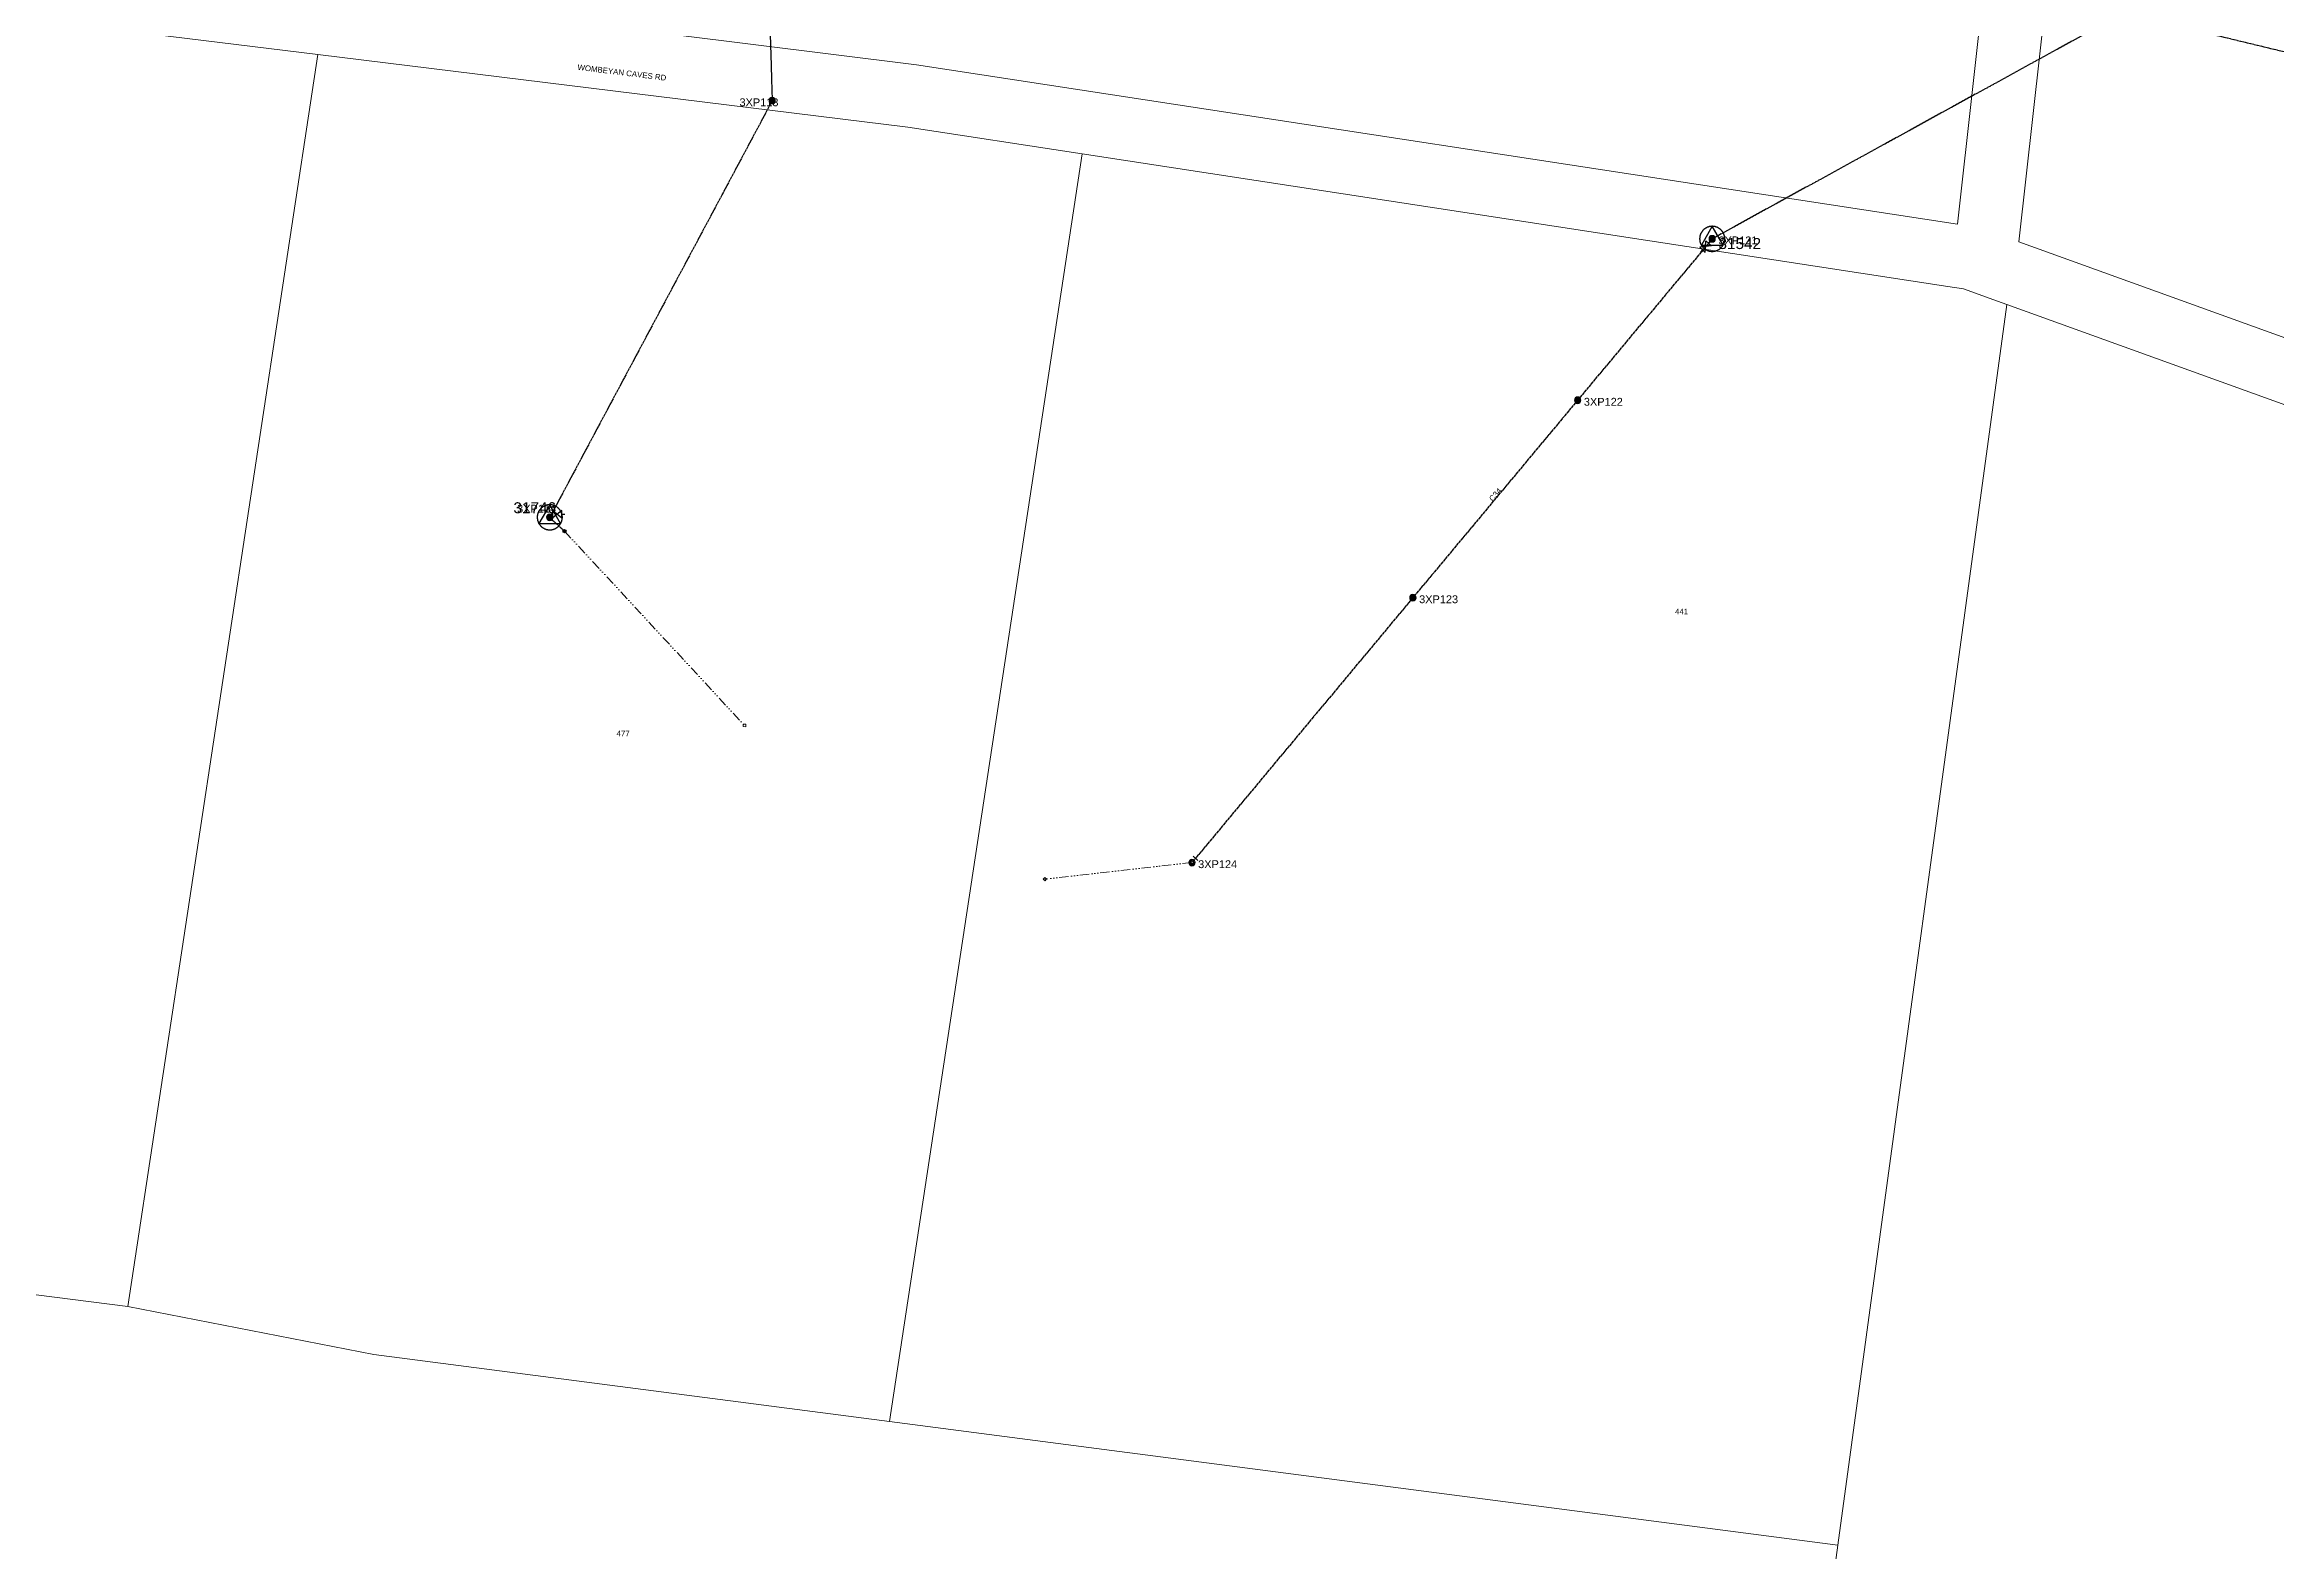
# Model space of a CAD drawing. Header units: metres. Extents: x 254239 to 260101, y 6186854 to 6190266.
# Drawn here: x 257273 to 257985, y 6187584 to 6188065 of the extents above; entities that cross this region are included whole.
import ezdxf
from ezdxf.enums import TextEntityAlignment as Align

# ---------------------------------------------------------------- set-up
doc = ezdxf.new("R2010")
doc.units = ezdxf.units.M
doc.linetypes.add('Cable Exist OH', pattern=[1, 1, 0])
doc.linetypes.add('PHANTOMX2', pattern=[6.6, 3, -0.75, 0.2, -0.75, 0.2, -0.75, 0.2, -0.75])
doc.layers.get('0').update_dxf_attribs({"color": 6})
for name, color, linetype, lineweight in [('Cadastre Land Parcels_SP_EXT', 118, 'Continuous', 15), ('Cadastre Roads_SP_EXT', 218, 'Continuous', 15), ('Mains_HV_EXT', 13, 'Continuous', 25), ('Mains_LV_EXT', 163, 'Continuous', 25), ('Services_SP_EXT', 42, 'PHANTOMX2', 20)]:
    doc.layers.add(name, color=color, linetype=linetype, lineweight=lineweight)
for name, color, linetype in [('Equip_LV_EXT', 7, 'Continuous'), ('Sub_SP_TR_HV_LV_EXT', 7, 'Continuous'), ('SupportsOH_SP_TR_HV_LV_SL_EXT', 7, 'Continuous')]:
    doc.layers.add(name, color=color, linetype=linetype)
doc.styles.add('POLE_LABEL', font='arial.ttf', dxfattribs={"height": 2})
doc.styles.get("Standard").update_dxf_attribs({"font": 'arial.ttf'})

# ---------------------------------------------------------------- blocks, each defined once
blk = doc.blocks.new('SUB_POLE_EXT')
at = {"flags": 128}
for points in [[(-0.05, 4), (-0.15, 4), (-0.25, 3.99), (-0.34, 3.99), (-0.44, 3.98), (-0.54, 3.96), (-0.64, 3.95), (-0.73, 3.93), (-0.83, 3.91), (-0.92, 3.89), (-1.02, 3.87), (-1.11, 3.84), (-1.21, 3.81), (-1.3, 3.78), (-1.39, 3.75), (-1.49, 3.71), (-1.58, 3.68), (-1.67, 3.64), (-1.75, 3.59), (-1.84, 3.55), (-1.93, 3.5), (-2.01, 3.46), (-2.1, 3.41), (-2.18, 3.35), (-2.26, 3.3), (-2.34, 3.24), (-2.42, 3.18), (-2.5, 3.12), (-2.58, 3.06), (-2.65, 3), (-2.72, 2.93), (-2.79, 2.86), (-2.86, 2.79), (-2.93, 2.72), (-3, 2.65), (-3.06, 2.58), (-3.12, 2.5), (-3.18, 2.42), (-3.24, 2.34), (-3.3, 2.26), (-3.35, 2.18), (-3.41, 2.1), (-3.46, 2.01), (-3.5, 1.93), (-3.55, 1.84), (-3.59, 1.75), (-3.64, 1.67), (-3.68, 1.58), (-3.71, 1.49), (-3.75, 1.39), (-3.78, 1.3), (-3.81, 1.21), (-3.84, 1.11), (-3.87, 1.02), (-3.89, 0.92), (-3.91, 0.83), (-3.93, 0.73), (-3.95, 0.64), (-3.96, 0.54), (-3.98, 0.44), (-3.99, 0.34), (-3.99, 0.25), (-4, 0.15), (-4, 0.05), (-4, -0.05), (-4, -0.15), (-3.99, -0.25), (-3.99, -0.34), (-3.98, -0.44), (-3.96, -0.54), (-3.95, -0.64), (-3.93, -0.73), (-3.91, -0.83), (-3.89, -0.92), (-3.87, -1.02), (-3.84, -1.11), (-3.81, -1.21), (-3.78, -1.3), (-3.75, -1.39), (-3.71, -1.49), (-3.68, -1.58), (-3.64, -1.67), (-3.59, -1.75), (-3.55, -1.84), (-3.5, -1.93), (-3.46, -2.01), (-3.41, -2.1), (-3.35, -2.18), (-3.3, -2.26), (-3.24, -2.34), (-3.18, -2.42), (-3.12, -2.5), (-3.06, -2.58), (-3, -2.65), (-2.93, -2.72), (-2.86, -2.79), (-2.79, -2.86), (-2.72, -2.93), (-2.65, -3), (-2.58, -3.06), (-2.5, -3.12), (-2.42, -3.18), (-2.34, -3.24), (-2.26, -3.3), (-2.18, -3.35), (-2.1, -3.41), (-2.01, -3.46), (-1.93, -3.5), (-1.84, -3.55), (-1.75, -3.59), (-1.67, -3.64), (-1.58, -3.68), (-1.49, -3.71), (-1.39, -3.75), (-1.3, -3.78), (-1.21, -3.81), (-1.11, -3.84), (-1.02, -3.87), (-0.92, -3.89), (-0.83, -3.91), (-0.73, -3.93), (-0.64, -3.95), (-0.54, -3.96), (-0.44, -3.98), (-0.34, -3.99), (-0.25, -3.99), (-0.15, -4), (-0.05, -4), (0.05, -4), (0.15, -4), (0.25, -3.99), (0.34, -3.99), (0.44, -3.98), (0.54, -3.96), (0.64, -3.95), (0.73, -3.93), (0.83, -3.91), (0.92, -3.89), (1.02, -3.87), (1.11, -3.84), (1.21, -3.81), (1.3, -3.78), (1.39, -3.75), (1.49, -3.71), (1.58, -3.68), (1.67, -3.64), (1.75, -3.59), (1.84, -3.55), (1.93, -3.5), (2.01, -3.46), (2.1, -3.41), (2.18, -3.35), (2.26, -3.3), (2.34, -3.24), (2.42, -3.18), (2.5, -3.12), (2.58, -3.06), (2.65, -3), (2.72, -2.93), (2.79, -2.86), (2.86, -2.79), (2.93, -2.72), (3, -2.65), (3.06, -2.58), (3.12, -2.5), (3.18, -2.42), (3.24, -2.34), (3.3, -2.26), (3.35, -2.18), (3.41, -2.1), (3.46, -2.01), (3.5, -1.93), (3.55, -1.84), (3.59, -1.75), (3.64, -1.67), (3.68, -1.58), (3.71, -1.49), (3.75, -1.39), (3.78, -1.3), (3.81, -1.21), (3.84, -1.11), (3.87, -1.02), (3.89, -0.92), (3.91, -0.83), (3.93, -0.73), (3.95, -0.64), (3.96, -0.54), (3.98, -0.44), (3.99, -0.34), (3.99, -0.25), (4, -0.15), (4, -0.05), (4, 0.05), (4, 0.15), (3.99, 0.25), (3.99, 0.34), (3.98, 0.44), (3.96, 0.54), (3.95, 0.64), (3.93, 0.73), (3.91, 0.83), (3.89, 0.92), (3.87, 1.02), (3.84, 1.11), (3.81, 1.21), (3.78, 1.3), (3.75, 1.39), (3.71, 1.49), (3.68, 1.58), (3.64, 1.67), (3.59, 1.75), (3.55, 1.84), (3.5, 1.93), (3.46, 2.01), (3.41, 2.1), (3.35, 2.18), (3.3, 2.26), (3.24, 2.34), (3.18, 2.42), (3.12, 2.5), (3.06, 2.58), (3, 2.65), (2.93, 2.72), (2.86, 2.79), (2.79, 2.86), (2.72, 2.93), (2.65, 3), (2.58, 3.06), (2.5, 3.12), (2.42, 3.18), (2.34, 3.24), (2.26, 3.3), (2.18, 3.35), (2.1, 3.41), (2.01, 3.46), (1.93, 3.5), (1.84, 3.55), (1.75, 3.59), (1.67, 3.64), (1.58, 3.68), (1.49, 3.71), (1.39, 3.75), (1.3, 3.78), (1.21, 3.81), (1.11, 3.84), (1.02, 3.87), (0.92, 3.89), (0.83, 3.91), (0.73, 3.93), (0.64, 3.95), (0.54, 3.96), (0.44, 3.98), (0.34, 3.99), (0.25, 3.99), (0.15, 4), (0.05, 4)], [(0, 4), (-3.46, -2), (3.46, -2)]]:
    blk.add_lwpolyline(points, close=True, dxfattribs=at)
at = {"flags": 8}
blk.add_attdef('ASSET_NUM', text='', height=2.5, dxfattribs=at).set_placement((0, 7), align=Align.MIDDLE_CENTER)
for tag, flags, p in [('STREET_CODE', 9, (-1.38, 1.45)), ('NO_PHASES', 9, (-1.38, 1.05)), ('OPERATED_BY', 9, (-1.38, 0.65)), ('MAINTAINED_BY', 9, (-1.38, 0.45)), ('ORIENTATION', 9, (-1.38, 0.25)), ('OWNED_BY', 9, (-1.38, 0.05)), ('CONSTRUCTED_VOLTAGE', 9, (-1.13, 0.75)), ('OPERATING_VOLTAGE', 9, (-1.13, 0.35)), ('STATE', 9, (-1.38, -0.35)), ('USAGE', 9, (-1.38, -0.75)), ('LEGEND', 9, (-1.38, -0.95)), ('SUBURB', 9, (-1.38, -1.15)), ('STREETNAME', 9, (-1.38, -1.35)), ('LOCATION', 9, (-1.38, -1.55)), ('NOTES', 9, (-1.38, -1.75)), ('Z', 1, (-1.38, -1.95)), ('SECONDARY_VOLTAGE', 9, (-1.13, -0.65)), ('SUBSTATION_TYPE', 9, (-1.13, -1.05))]:
    blk.add_attdef(tag, text='', height=0.1, dxfattribs=dict(flags=flags)).set_placement(p, align=Align.MIDDLE_LEFT)
blk = doc.blocks.new('LV_OH_LINKS_DISTFUSE_EXT')
for p, q in [((0, 0), (0.96, 0)), ((3.84, 0), (4.8, 0))]:
    blk.add_line(p, q)
blk.add_lwpolyline([(3.84, -1.2), (3.84, 1.2), (0.96, -1.2), (0.96, 1.2)], close=True)
at = {"flags": 9}
for tag, p in [('ACTUAL_STATUS', (0, 0)), ('CONSTRUCTED_VOLTAGE', (0, -0.2)), ('OPERATING_VOLTAGE', (0, -0.6)), ('ORIENTATION', (0, -0.8)), ('OWNED_BY', (0, -1)), ('STATE', (0, -1.2)), ('SWITCH_TYPE', (0, -1.4)), ('NO_PHASES', (0, -0.4)), ('USAGE', (0, -1.6)), ('NOTES', (0, -1.8))]:
    blk.add_attdef(tag, text='', height=0.2, dxfattribs=at).set_placement(p, align=Align.MIDDLE_LEFT)
at = {"flags": 1}
blk.add_attdef('Z', (0, 0), '', height=0.2, dxfattribs=at)
blk = doc.blocks.new('CCP_EXT')
blk.add_wipeout([(0, 0.57), (0.57, 0), (0, -0.57), (-0.57, 0)])
blk.add_lwpolyline([(-0.57, 0), (0, 0.57), (0.57, 0), (0, -0.57), (-0.57, 0)])
at = {"flags": 1}
blk.add_attdef('Z', (0, 0), '', height=0.2, dxfattribs=at)
at = {"flags": 9}
for tag, p in [('CCP_TYPE', (0, 0)), ('CONSTRUCTED_VOLTAGE', (0, -0.2)), ('OPERATING_VOLTAGE', (0, -0.6)), ('ORIENTATION', (0, -0.8)), ('OWNED_BY', (0, -1)), ('STATE', (0, -1.8)), ('NO_PHASES', (0, -0.4)), ('USAGE', (0, -1.2)), ('LEGEND', (0, -1.4)), ('LIFE_SUPPORT', (0, -1.6)), ('NOTES', (0, -2))]:
    blk.add_attdef(tag, text='', height=0.2, dxfattribs=at).set_placement(p, align=Align.MIDDLE_LEFT)
blk = doc.blocks.new('POLE_EXT')
blk.add_hatch(color=256).paths.add_polyline_path([(-1, 0, 1), (1, 0, 1)])
blk.add_lwpolyline([(-1, 0, 1), (1, 0, 1)], format="xyb", close=True)
at = {"flags": 8}
blk.add_attdef('pNumber', text='', height=2, dxfattribs=at).set_placement((2.5, 2.5), align=Align.MIDDLE_CENTER)
at = {"style": 'POLE_LABEL', "flags": 9}
for tag, p in [('STRUCTURE_PLANT_NUMBER', (1.35, 0.03)), ('STREET_CODE', (1.35, -0.2))]:
    blk.add_attdef(tag, text='', height=0.2, dxfattribs=at).set_placement(p, align=Align.MIDDLE_LEFT)
at = {"flags": 9}
for tag, p in [('OWNED_BY', (1.35, -0.4)), ('SPECIAL_USE', (1.35, -0.8)), ('STATE', (1.35, -1)), ('cLV', (1.35, -1.4)), ('hDepth', (1.35, -1.6)), ('hDia', (1.35, -1.8)), ('cHV', (1.35, -2)), ('cLinedev', (1.35, -3.4)), ('pExisting', (1.35, -3.8)), ('pFooting', (1.35, -4.4)), ('pNew', (1.35, -4.6)), ('pRelocate', (1.35, -5)), ('pRemove', (1.35, -5.2)), ('pReplace', (1.35, -5.4)), ('pStay', (1.35, -5.6)), ('pType', (1.35, -5.8)), ('cspan', (1.35, -6)), ('STREETNAME', (1.35, -6.2)), ('SUBURB', (1.35, -6.4)), ('OPERATED_BY', (1.36, -7.01)), ('PARENT', (1.35, -0.6)), ('USAGE', (1.35, -1.2)), ('LBRACKET', (1.35, -2.2)), ('LExisting', (1.35, -2.4)), ('LANTNUMBER', (1.35, -2.6)), ('LOther', (1.35, -2.8)), ('LRemove', (1.35, -3)), ('LEGEND', (1.35, -3.2)), ('LOCATION', (1.35, -3.6)), ('PFNUMBER', (1.35, -4)), ('NEWPFNUMBER', (1.35, -4.2)), ('NOTES', (1.35, -6.6)), ('MAINTAINED_BY', (1.36, -6.81))]:
    blk.add_attdef(tag, text='', height=0.2, dxfattribs=at).set_placement(p, align=Align.MIDDLE_LEFT)
at = {"flags": 1}
blk.add_attdef('Z', (1.35, -7.33), '', height=0.2, dxfattribs=at)
blk = doc.blocks.new('End Shackle_EXT')
blk.add_wipeout([(0, 0.25), (1.81, 0.25), (1.82, -0.25), (0, -0.25)])
blk.add_line((1.81, -1), (1.81, 1))
at = {"flags": 1}
blk.add_attdef('Z', (0, 0), '', height=0.2, dxfattribs=at)
at = {"flags": 9}
for tag, p in [('CONNECTOR_TYPE', (0, 0)), ('CONSTRUCTED_VOLTAGE', (0, -0.2)), ('OPERATING_VOLTAGE', (0, -0.6)), ('ORIENTATION', (0, -0.8)), ('OWNED_BY', (0, -1)), ('STATE', (0, -1.2)), ('NO_PHASES', (0, -0.4)), ('USAGE', (0, -1.4)), ('NOTES', (0, -1.6))]:
    blk.add_attdef(tag, text='', height=0.2, dxfattribs=at).set_placement(p, align=Align.MIDDLE_LEFT)
blk = doc.blocks.new('CONNECTOR_NODE_EXT')
h = blk.add_hatch(color=256)
edge = h.paths.add_edge_path()
edge.add_arc((0, 0), 0.5, 0, 360)
blk.add_circle((0, 0), 0.5)
at = {"flags": 1}
blk.add_attdef('Z', (0, 0), '', height=0.2, dxfattribs=at)
at = {"flags": 9}
for tag, p in [('CONNECTOR_TYPE', (0, 0)), ('CONSTRUCTED_VOLTAGE', (0, -0.2)), ('OPERATING_VOLTAGE', (0, -0.6)), ('ORIENTATION', (0, -0.8)), ('SUBTYPE', (0, -1)), ('NO_PHASES', (0, -0.4)), ('USAGE', (0, -1.2)), ('NOTES', (0, -1.4))]:
    blk.add_attdef(tag, text='', height=0.2, dxfattribs=at).set_placement(p, align=Align.MIDDLE_LEFT)

msp = doc.modelspace()

# ---------------------------------------------------------------- linework, layer by layer
at = {"layer": 'Cadastre Land Parcels_SP_EXT', "linetype": 'Continuous'}
for points in [[(258386.502, 6188470.165), (258434.268, 6188866.241), (257993.792, 6188916.184), (257970.485, 6188744.079), (257941.401, 6188528.865), (257961.42, 6188526.611), (257902.858, 6188001.93), (258049.944, 6187948.81), (258287.568, 6187873.4), (258314.432, 6187873.209), (258386.502, 6188470.165)], [(257941.401, 6188528.865), (257582.86, 6188569.707), (257528.061, 6188317.968), (257473.586, 6188068.011), (257551.382, 6188058.383), (257883.303, 6188007.527), (257941.401, 6188528.865)], [(257360.425, 6188061.62), (257239.627, 6188076.454), (257168.651, 6188085.59), (257108.717, 6188080.474), (257052.492, 6187693.712), (257299.83, 6187662.203), (257360.425, 6188061.62)], [(257604.185, 6188030.009), (257548.591, 6188038.441), (257360.425, 6188061.62), (257299.83, 6187662.203), (257378.32, 6187646.934), (257542.698, 6187625.576), (257604.185, 6188030.009)], [(257845.149, 6187586.165), (257899.057, 6187981.851), (257896.084, 6187982.994), (257885.22, 6187986.93), (257880.233, 6187987.688), (257604.185, 6188030.009), (257542.698, 6187625.576), (257845.149, 6187586.165)], [(258284.318, 6187853.334), (258043.448, 6187929.772), (257899.057, 6187981.851), (257845.149, 6187586.165), (257818.356, 6187389.325), (257791.634, 6187193.262), (257753.101, 6186910.532), (257752.269, 6186903.629), (257856.002, 6186897.116), (258155.039, 6186878.366), (258284.318, 6187853.334)]]:
    msp.add_lwpolyline(points, close=True, dxfattribs=at)
at = {"layer": 'Mains_HV_EXT', "linetype": 'Cable Exist OH'}
for points in [[(257501.32, 6188179.026), (257505.322, 6188046.906), (257434.397, 6187914.016)], [(257936.216, 6188074.911), (257805.089, 6188002.847)], [(257936.216, 6188074.911), (258270.805, 6187994.497)]]:
    msp.add_lwpolyline(points, dxfattribs=at)
at = {"layer": 'Mains_LV_EXT', "linetype": 'Cable Exist OH'}
msp.add_lwpolyline([(257434.397, 6187914.016), (257439.094, 6187909.605)], dxfattribs=at)

# ---------------------------------------------------------------- block references
at = {"layer": 'Equip_LV_EXT', "rotation": 227.0390165449762}
msp.add_blockref('LV_OH_LINKS_DISTFUSE_EXT', (257804.6384, 6188002.1495), dxfattribs=at)
at = {"layer": 'Equip_LV_EXT'}
for name, p in [('LV_OH_LINKS_DISTFUSE_EXT', (257434.397, 6187915.016)), ('CONNECTOR_NODE_EXT', (257439.094, 6187909.605))]:
    msp.add_blockref(name, p, dxfattribs=at)
at = {"layer": 'Sub_SP_TR_HV_LV_EXT'}
ref = msp.add_blockref('SUB_POLE_EXT', (257805.089, 6188002.847), dxfattribs=at)
ref.add_attrib('ASSET_NUM', '31542', dxfattribs={"layer": '0', "height": 3.5}).set_placement((257807.089, 6188003.097), align=Align.TOP_LEFT)
ref = msp.add_blockref('SUB_POLE_EXT', (257434.397, 6187914.016), dxfattribs=at)
ref.add_attrib('ASSET_NUM', '31746', dxfattribs={"layer": '0', "height": 3.5}).set_placement((257436.397, 6187914.266), align=Align.BOTTOM_RIGHT)
at = {"layer": 'SupportsOH_SP_TR_HV_LV_SL_EXT'}
ref = msp.add_blockref('POLE_EXT', (257505.322, 6188046.906), dxfattribs=at)
ref.add_attrib('ASSET_NUM', '3XP113', dxfattribs={"layer": '0', "height": 2.5, "style": 'POLE_LABEL'}).set_placement((257507.322, 6188047.656), align=Align.TOP_RIGHT)
ref = msp.add_blockref('POLE_EXT', (257805.089, 6188002.847), dxfattribs=at)
ref.add_attrib('ASSET_NUM', '3XP121', dxfattribs={"layer": '0', "height": 2.5, "style": 'POLE_LABEL'}).set_placement((257807.089, 6188003.597), align=Align.TOP_LEFT)
ref = msp.add_blockref('POLE_EXT', (257762.167, 6187951.371), dxfattribs=at)
ref.add_attrib('ASSET_NUM', '3XP122', dxfattribs={"layer": '0', "height": 2.5, "style": 'POLE_LABEL'}).set_placement((257764.167, 6187952.121), align=Align.TOP_LEFT)
ref = msp.add_blockref('POLE_EXT', (257434.397, 6187914.016), dxfattribs=at)
ref.add_attrib('ASSET_NUM', '3XP114', dxfattribs={"layer": '0', "height": 2.5, "style": 'POLE_LABEL'}).set_placement((257436.397, 6187914.766), align=Align.BOTTOM_RIGHT)
ref = msp.add_blockref('POLE_EXT', (257709.635, 6187888.372), dxfattribs=at)
ref.add_attrib('ASSET_NUM', '3XP123', dxfattribs={"layer": '0', "height": 2.5, "style": 'POLE_LABEL'}).set_placement((257711.635, 6187889.122), align=Align.TOP_LEFT)
ref = msp.add_blockref('POLE_EXT', (257639.166, 6187803.86), dxfattribs=at)
ref.add_attrib('ASSET_NUM', '3XP124', dxfattribs={"layer": '0', "height": 2.5, "style": 'POLE_LABEL'}).set_placement((257641.166, 6187804.61), align=Align.TOP_LEFT)

# ---------------------------------------------------------------- texts
at = {"layer": 'Cadastre Land Parcels_SP_EXT'}
for s, p in [('441', (257793.2322, 6187883.0304)), ('477', (257455.6749, 6187844.1305))]:
    msp.add_text(s, height=1.8, dxfattribs=at).set_placement(p)
at = {"layer": 'Cadastre Roads_SP_EXT'}
msp.add_text('WOMBEYAN CAVES RD', height=1.8, rotation=352.961487, dxfattribs=at).set_placement((257443.1487, 6188056.777))
at = {"layer": 'Mains_LV_EXT'}
msp.add_text('C34', height=1.8, rotation=49.0662412, dxfattribs=at).set_placement((257735.11, 6187918.923))

# ---------------------------------------------------------------- next in the draw order: block references
at = {"layer": 'Services_SP_EXT'}
for p, rotation in [((257496.486, 6187847.618), 311.6446448275709), ((257592.27, 6187798.58), 185.2231807324994)]:
    msp.add_blockref('CCP_EXT', p, dxfattribs=dict(at, rotation=rotation))

# ---------------------------------------------------------------- next in the draw order: linework, layer by layer
for points in [[(257439.094, 6187909.605), (257496.486, 6187847.618)], [(257639.166, 6187803.86), (257592.27, 6187798.58)]]:
    msp.add_lwpolyline(points, dxfattribs=at)

# ---------------------------------------------------------------- next in the draw order: block references
at = {"layer": 'Mains_LV_EXT', "rotation": 49.06624118852746}
msp.add_blockref('End Shackle_EXT', (257639.166, 6187803.86), dxfattribs=at)

# ---------------------------------------------------------------- next in the draw order: linework, layer by layer
at = {"layer": 'Mains_LV_EXT', "linetype": 'Cable Exist OH'}
msp.add_lwpolyline([(257805.089, 6188002.847), (257762.167, 6187951.371), (257709.635, 6187888.372), (257639.166, 6187803.86)], dxfattribs=at)

doc.saveas('drawing.dxf')
